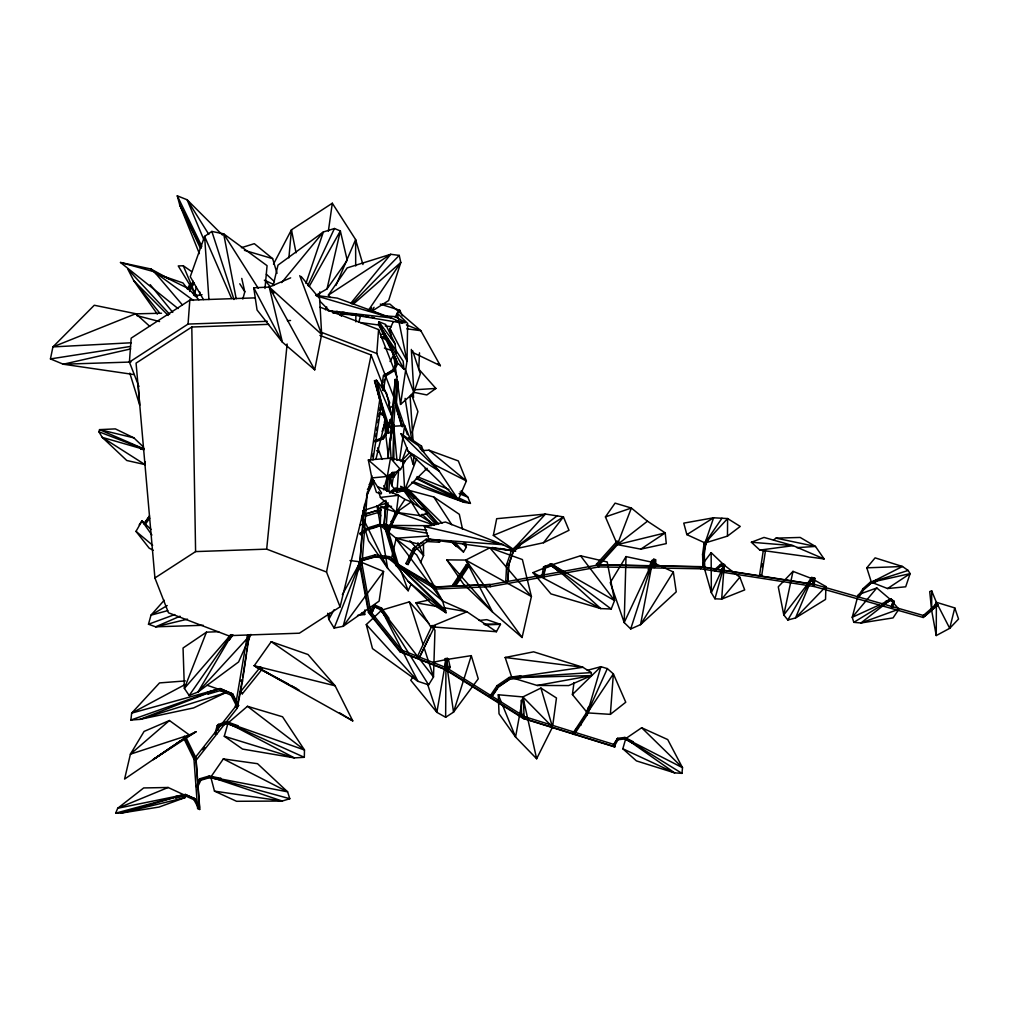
<?xml version="1.0" encoding="UTF-8"?>
<svg xmlns="http://www.w3.org/2000/svg" width="1009" height="1009" viewBox="0 0 1009 1009"><rect width="100%" height="100%" fill="white"/><g stroke="black" fill="none" stroke-linecap="round" stroke-linejoin="round"><path stroke-width="1.5" d="M936.251 635.556L936.377 602.297L931.685 590.845L929.718 591.602L931.698 610.735L936.251 635.556L949.709 628.33L958.55 619.022L954.779 607.923L936.377 602.297L931.698 610.735L931.685 590.845M413.362 676.383L410.764 680.255L436.859 712.329L445.637 717.273L445.978 662.711M727.464 536.12L727.603 518.563L713.603 517.781L683.761 523.129L686.864 534.631L705.089 542.968L727.464 536.12L740.253 526.433L727.603 518.563L705.089 542.968L713.603 517.781L686.864 534.631M573.478 733.568L574.146 734.539L572.683 733.568L580.15 724.437L585.952 714.725L588.89 706.451L585.863 713.615L573.541 732.383M446.596 667.807L446.558 669.825L524.68 718.711L614.935 746.774L615.023 744.781L524.718 716.705L446.596 667.807L401.481 650.01L370.58 611.429L362.029 564.081L367.326 491.913M524.718 716.705L524.68 718.711L523.381 718.547L445.183 669.598L399.905 651.738L368.449 612.45L359.33 562.732L360.654 558.91M304.314 757.318L304.478 750.002L282.545 716.781L247.445 706.3L228.059 722.986L224.288 736.255L242.564 749.082L294.401 757.885L304.314 757.318L229.472 723.63M626.021 556.59L624.193 622.54L630.701 628.96L640.538 624.647L676.244 591.867L673.331 571.977L652.407 562.278L626.021 556.59L610.268 582.609L624.193 622.54L649.783 567.878M653.618 565.872L653.794 559.213L655.774 559.718L655.598 566.364L654.16 567.562L653.618 565.872L655.598 566.364M654.185 566.289L653.794 559.213L651.713 560.638L648.245 569.543L649.052 571.056L650.225 570.047L653.706 561.13M392.476 472.578L392.337 477.207L393.939 477.005L397.962 471.14M392.829 460.218L393.8 426.214L404.622 425.596L410.259 438.978M825.917 586.544L825.539 599.409L795.533 617.949L787.84 620.005L783.791 614.948L778.267 586.797L792.986 571.371L811.854 578.598L825.917 586.544L795.533 617.949L811.854 578.598L783.791 614.948L792.986 571.371M421.737 542.981L418.987 544.179L396.058 538.238L380.267 525.361L380.847 507.073L391.505 506.329M357.527 615.427L364.703 614.506L364.892 609.941M419.504 352.835L418.748 369.143L435.901 388.44L426.832 394.948L413.324 392.224M507.968 581.234L508.511 565.292L513.581 550.649L508.801 564.737L507.968 581.234L505.799 581.096L506.632 564.611L511.424 550.51L517.062 545.566M138.901 386.472L129.404 362.092L131.17 338.141L189.818 300.127L255.025 297.869M129.404 362.092L188.052 324.066L189.818 300.127M363.808 509.495L359.772 564.46L364.577 504.45M394.115 397.975L376.811 353.503L378.577 329.565L320.08 307.19M923.248 617.495L923.475 615.364L924.231 615.73L923.248 617.495L814.061 586.481L700.662 568.799L598.804 566.907L490.248 586.683L435.472 589.054L396.297 565.847L384.088 525.159L385.905 500.275M386.598 490.942L387.733 475.39M389.676 448.942L390.029 444.275M390.256 441.173L395.187 379.422L396.953 380.279L393.611 425.773M386.195 501.914L384.088 525.159M387.002 490.929L388.15 475.226M390.685 440.668L395.187 379.422M386.346 524.592L384.58 523.911L396.663 564.182L435.383 587.112L490.336 584.526L436.304 586.872L398.278 564.346L386.346 524.592L387.961 502.633M388.768 491.648L390.042 474.394M398 381.263L396.348 403.714L395.238 400.838M427.122 468.302L404.697 490.361L396.941 492.531L398.656 469.5M610.369 714.359L625.757 702.226L613.371 673.886L587.415 712.884L610.369 714.359L613.371 673.886L607.342 668.589L600.91 666.697L587.288 670.329M711.143 552.642L711.345 592.674L724.172 565.103L721.675 599.106L714.94 598.791L711.345 592.674L703.021 563.489L711.143 552.642L724.172 565.103L739.849 577.224L744.705 589.912L721.675 599.106L739.849 577.224M372.081 612.526L375.184 605.186L373.305 605.955L370.341 611.366L372.081 612.526L375.184 605.186L381.629 608.112L388.894 618.202L387.91 619.74L379.737 608.881L387.91 619.74M858.054 596.256L859.025 597.038L858.054 596.256L863.149 588.575L869.985 582.445L875.774 580.377L876.733 581.159L870.3 583.643L863.944 589.332L863.149 588.575L864.108 589.344L870.944 583.227L876.733 581.159M413.45 464.846L413.829 455.185M384.252 414.674L380.179 412.416L379.611 413.16L383.508 415.733M264.989 288.498L267.07 265.67L223.657 233.848L211.852 231.427L204.613 236.383L190.26 276.718L203.452 299.572M288.877 257.888L291.45 229.838L332.314 203.238L355.609 239.574L362.95 264.535M681.97 773.361L682.513 767.698L667.718 739.572L641.661 727.741L625.782 738.55L622.83 748.779L636.439 760.9L674.643 772.869L681.97 773.361L625.782 738.55L682.513 767.698L641.661 727.741M203.326 778.847L208.636 777.283L220.63 779.944L220.782 778.33L209.204 775.997L199.921 778.721L197.373 784.056M268.735 324.343L191.798 327.017L136.076 363.126L154.919 577.968L168.478 612.791L228.311 635.67L299.383 633.198L340.071 606.838L326.512 572.015L266.679 549.136L287.124 343.993M388.024 458.414L389.878 439.924L393.8 426.214L396.953 460.306M812.888 583.543L813.481 577.753L811.564 577.489L807.906 582.861L808.36 584.123L812.964 578.043L814.881 578.308L814.288 584.097L813.09 584.779L812.888 583.543L814.288 584.097M813.09 584.779L813.481 577.753L814.881 578.308L811.879 578.952L811.564 577.489L812.964 578.043L809.306 583.404L807.906 582.861M700.662 568.799L700.814 566.642L598.905 564.75M207.009 685.212L218.285 689.109L225.436 692.792L193.627 707.914L139.885 719.392L130.88 720.035L131.674 713.123L159.523 682.916L185.328 680.924M143.492 447.063L133.882 437.856L115.341 428.888L99.563 429.632L98.869 431.764L102.275 437.389L126.781 460.495L144.955 464.581L145.309 461.693M198.344 807.894L193.917 799.683L185.429 795.924L175.869 797.942L175.982 796.959M378.463 324.343L403.171 361.247L403.953 369.155L397.256 362.584L378.463 324.343L378.791 321.669L385.615 324.419L395.049 343.792L396.159 353.188M378.64 491.913L380.418 497.437L398.467 495.28L404.937 499.392L411.256 501.877L428.598 513.102L419.668 515.574L396.36 512.395L398.467 495.28L378.312 486.969M329.59 613.169L328.795 619.375L334.143 628.077L343.161 626.312L379.107 601.124L383.559 571.447L361.827 562.442M586.469 711.736L572.418 694.533L573.995 682.538M552.73 725.509L556.463 697.988L540.925 688.062L522.889 696.929L498.307 694.76L499.014 713.767L515.561 737.011L536.637 758.755L552.528 727.035M365.8 513.745L365.46 516.154L378.236 512.484L378.577 510.075L363.707 514.514M319.147 296.507L319.803 291.841M328.354 231.212L332.314 203.238M399.514 460.52L404.622 425.596M412.605 350.691L420.324 373.847L413.867 392.615L400.548 404.432L407.018 361.008L407.649 323.448L397.193 313.118L395.251 317.394M370.631 460.003L379.952 398.416M381.579 387.633L383.445 375.323L385.779 375.285L383.445 390.685M372.775 456.711L373.242 453.621M375.815 436.645L376.281 433.567M376.748 430.477L377.215 427.387M377.921 422.758L378.388 419.681M378.854 416.591L379.321 413.501M379.788 410.423L380.254 407.333M382.827 390.357L383.294 387.279M383.988 382.651L384.454 379.561M372.952 459.99L381.352 404.546M759.613 574.903L763.321 550.321L765.465 550.687L761.757 575.269L759.613 574.903L761.757 575.269M762.211 567.008L762.665 563.93M242.778 676.862L246.335 654.046M246.801 651.007L247.268 647.967M247.747 644.928L249.16 635.796L242.4 681.643L237.329 708.066L196.023 760.37L199.681 809.495L197.625 808.663L193.955 759.184L183.625 737.995L184.218 736.419L185.757 736.986L196.087 758.175L194.548 757.608L184.218 736.419M375.134 441.147L374.995 441.967L383.193 438.865L387.57 432.218L386.964 426.908M376.496 440.63L383.332 438.045L382.424 437.755L383.193 438.865L387.708 431.398L386.485 431.575L387.57 432.218L386.46 423.906L385.287 424.373L386.485 431.575L382.424 437.755L374.528 440.744M717.084 568.874L720.476 565.923L724.664 564.863L721.687 565.431L714.813 570.854L714.649 569.606L720.527 564.485L723.503 563.917L724.664 564.863L723.541 569.101L722.154 569.48L722.368 568.155M541.871 576.757L543.548 566.995L545.339 566.238L543.725 577.577L541.871 576.757L543.649 576.013L545.339 566.238M445.461 662.699L436.859 712.329L427.539 684.089M383.634 489.857L387.305 476.462L390.508 458.174L405.088 461.29L400.485 469.551L387.305 476.462L371.829 477.925L368.348 459.99L390.508 458.174L400.485 469.551M723.239 565.406L723.503 563.917L722.154 569.48M393.447 476.551L391.795 485.632L396.941 492.531M551.431 725.912L522.889 696.929L515.561 737.011L502.482 704.963M652.117 563.791L640.538 624.647L673.331 571.977M196.023 760.37L193.955 759.184L235.311 706.817L247.306 635.758L249.463 636.2M237.607 704.433L242.311 679.902L240.319 680.671L242.4 681.643L242.311 679.902M237.796 727.64L225.764 722.923L237.796 727.64L238.149 725.799L226.911 721.738L218.373 724.412L217.225 725.597L214.879 733.896L216.784 734.211M290.655 277.853L269.239 287.06L253.763 287.792L257.055 309.99L282.381 342.152L314.72 369.836L321.657 334.42L319.639 298.614L301.161 276.504M557.472 515.586L513.341 549.274L493.351 535.388L496.68 518.702L545.453 514.06L563.426 516.873L569 530.293L543.51 542.741L516.356 548.619M134.361 374.616L63.29 364.224L50.45 358.914L52.922 346.907L94.278 305.248L135.774 313.711L149.685 326.273M326.512 572.015L371.123 354.979L319.891 335.392M396.297 565.847L396.663 564.182L398.278 564.346M460.016 579.04L463.535 584.148L492.581 612.072L522.082 637.511L531.415 596.521L522.397 559.566L489.844 547.799L465.729 560.058L446.785 559.869L458.25 576.48M316.158 295.233L327.017 288.915L340.348 230.96L334.446 228.501L323.347 231.994L277.98 265.14L273.149 285.61M392.35 559.982L408.254 581.461L431.083 603.268L446.028 612.74L442.56 600.91L416.616 554.836L396.058 538.894L391.416 558.721L393.8 560.689M392.06 492.796L395.742 490.16L406.526 490.689L414.485 498.572L414.838 497.096M196.288 287.136L194.825 293.14L197.575 296.495M340.071 606.838L371.905 475.807M375.979 459.045L385.236 420.955M388.932 405.719L389.676 402.667L371.123 354.979M395.742 490.16L396.121 488.671L407.724 489.226L415.985 497.412L414.485 498.572M954.779 607.923L949.709 628.33L936.377 602.297M891.502 607.153L893.268 600.645L894.251 601.49L892.751 606.977L891.502 607.153L893.268 600.645M359.179 566.352L343.161 626.312L383.559 571.447M360.44 534.606L368.525 529.006L367.793 527.884C371.287 531.466 381.288 522.485 387.065 526.193L387.431 524.844L378.375 524.617L367.793 527.884L360.011 533.32L360.44 534.606L361.02 534.253L360.011 533.32M208.131 694.129L207.425 692.224L220.063 688.542L232.764 694.003L238.616 705.556L236.737 706.3L231.086 695.176L220.303 690.585L208.131 694.129L208.51 692.742M149.773 518.147L145.334 524.302L144.073 523.696L149.521 515.876M242.828 299.042L244.796 291.79L241.756 278.408M714.94 598.791L724.172 565.103M203.187 625.277L155.638 626.816L148.487 624.243L150.997 615.162L164.215 600.267M358.763 322.325L360.806 314.871M412.025 432.722L417.928 411.609L411.357 394.317M216.027 732.711L218.373 724.412L219.041 726.215L217.919 730.213M588.285 709.895L600.91 666.697L572.418 694.533M189.717 291.475L190.6 288.511M388.011 429.216L391.933 416.44L386.598 393.308L376.458 380.216L374.516 380.708L388.818 433.088L387.242 420.892L374.516 380.708M447.492 659.369L471.291 655.636L453.533 712.14L445.637 717.273M630.701 628.96L650.477 568.206M382.096 431.537L384.517 424.146L391.555 427.69M305.954 283.453L323.347 231.994L281.662 282.596M230.872 634.699L228.11 638.445L229.384 639.807L229.775 638.659M361.638 562.101L362.521 559.554M360.617 561.95L360.188 560.209L356.959 569.391L357.514 570.804L360.099 563.426M360.654 564.8L358.813 570.047L357.514 570.804M619.64 738.765L616.726 739.105L618 739.736L624.76 738.941L624.937 737.44L624.003 738.247L624.76 738.941L632.857 743.154L633.337 741.817L624.937 737.44L617.647 738.298L613.548 744.844L614.935 745.273L618 739.736L617.647 738.298L613.548 744.844M401.481 650.01L400.838 651.776L399.905 651.738M521.729 715.633L521.098 700.473L523.406 700.019L524.1 716.693L521.792 717.147L523.381 718.547L614.267 746.799L615.023 744.781M381.629 608.112L380.91 610.029L373.305 605.955M193.955 759.184L194.548 757.608M405.24 488.936L416.603 458.918M420.4 448.917L421.485 446.066L408.922 437.679M401.872 460.911L406.904 447.744M617.899 543.17L631.357 508.031L615.086 503.138L605.425 516.911L616.739 543.246M558.936 571.359L559.667 569.48L551.519 563.716L543.548 566.995L545.352 568.168L551.091 565.822L551.519 563.716L549.728 564.472L558.936 571.359L549.728 564.472M649.052 571.056L652.394 562.48L654.324 561.155M218.701 631.684L206.454 632.164L184.382 688.403L189.175 695.504L197.991 692.023L238.591 661.967L246.587 644.07M334.143 628.077L359.809 563.287M550.851 565.305L532.979 572.633L550.927 593.897L600.796 608.591L611.214 609.02L614.557 600.569L607.216 561.975L580.528 555.782L552.226 564.75L554.534 566.831M387.582 533.32L395.742 514.35L398.883 510.92L397.231 510.264L395.351 512.786L386.724 532.79L387.582 533.32L388.377 533.446L392.942 522.132L398.883 510.92M814.061 586.481L814.263 584.337L700.814 566.642M447.277 658.36L446.52 660.201L446.747 667.466L445.474 666.18L445.246 658.625L447.277 658.36L448.311 658.902L450.165 667.315L449.27 668.803L448.135 667.592L446.268 659.18L445.246 658.625L447.479 660.706L448.311 658.902L446.268 659.18L447.479 660.706M115.657 813.166L117.712 808.272L143.682 787.941L168.125 787.487L183.89 794.777L185.051 797.627L159.031 807.061L121.332 813.065L115.657 813.166L183.89 794.777L117.712 808.272L168.125 787.487M325.503 309.813L326.739 306.95M335.947 285.446L355.609 239.574L355.698 265.972M458.3 499.732L439.293 471.266L418.117 445.474L401.04 433.744L408.216 451.401L458.3 499.732L466.398 480.965L458.326 460.936L428.989 450.203L421.573 450.632M361.588 517.554L368.487 540.748L387.67 568.319L408.178 590.769L411.256 583.732M420.488 562.606L423.566 555.568L423.452 543.019M143.833 449.812L140.919 448.98L141.437 447.794L144.249 448.601M220.63 779.944L220.782 778.33M247.823 641.32L250.9 634.434L197.991 692.023L230.002 637.865M588.701 710.021L607.342 668.589M393.296 321.657L390.054 328.757L391.341 338.028M307.821 285.547L334.446 228.501M417.335 656.745L432.104 625.555L434.564 626.614L419.252 657.868L429.998 635.191M197.777 786.642L196.73 785.393L196.15 786.679L197.777 786.642L200.854 780.222L209.481 777.687L209.204 775.997M704.232 566.453C703.878 557.359 702.668 547.193 708.432 539.487L706.741 539.55L704.03 543.939L702.592 554.345L703.008 566.49L704.711 566.427L704.282 554.282L705.72 543.876L708.432 539.487M406.009 563.489L413.349 548.366L426.101 539.285L439.041 539.979L439.457 542.211L426.996 541.543L415.153 549.968L408.09 564.548L406.009 563.489L408.09 564.548M408.191 562.644L414.863 548.896L415.153 549.968L413.349 548.366M446.747 667.466L447.517 665.902M519.484 546.474L520.354 544.709L518.197 544.57L519.484 546.474L512.963 552.2L511.424 550.51M366.494 495.911L374.137 480.7M389.55 556.665L375.146 554.9L360.945 558.86L361.537 560.727L375.222 556.905L388.591 558.557L389.55 556.665L394.519 560.537M273.489 264.118L291.45 229.838L296.053 252.792M390.042 361.512L393.762 354.752M334.055 609.789L328.795 619.375L327.711 613.295M342.328 594.717L359.633 563.224M429.178 599.989L415.91 602.789L430.654 626.778L496.415 631.71L500.464 624.331L486.842 619.665L479.111 620.485M221.135 689.059L220.303 690.585L220.063 688.542L232.764 694.003L231.086 695.176L231.679 693.473L236.888 703.74M379.762 557.056L375.222 556.905L375.146 554.9M309.158 286.531L340.348 230.96L347.235 260.284L327.017 288.915M395.225 380.897L396.007 379.498L396.84 381.705M397.205 362.937L392.35 370.29L393.51 371.211L397.571 364.098L397.205 362.937L393.144 370.051L384.076 375.361L392.35 370.29L393.144 370.051L393.51 371.211L384.921 376.471L385.779 375.285M153.242 550.296L149.168 548.152L136.001 531.365L141.979 520.934L150.972 529.347M787.84 620.005L811.854 578.598M193.274 281.284L188.633 289.053L190.209 289.797L194.081 283.315M190.777 287.704L189.288 290.201L190.209 289.797M192.265 285.206L193.753 282.722M370.152 310.444L371.69 307.859M371.728 311.188L374.049 307.304M450.708 541.165L463.484 551.999L466.372 547.168L465.414 542.691M428.825 623.36L409.364 601.856L381.679 610.142L366.28 624.571L372.485 648.598L417.94 681.327L428.611 684.859L433.492 676.976L434.967 630.158L430.868 625.63M439.457 542.211L440.555 540.509M367.44 489.516L372.611 481.684M380.418 497.437L396.36 512.395L404.937 499.392M859.025 597.038L863.944 589.332M898.06 610.42L893.066 617.899L860.942 622.969L853.816 622.351L852.239 617.294L858.23 594.654L876.808 587.957L890.644 599.724L898.893 609.171M453.016 584.552L466.297 564.712L468.567 563.955L468.744 566.352L455.463 586.179L453.016 584.552L455.286 583.795L468.567 563.955M187.132 288.713L190.625 283.504M490.336 695.655L497.084 685.653L509.167 677.455L520.783 675.689L520.884 677.657L509.696 679.36L498.484 686.965L491.976 696.601M492.241 695.617L497.311 688.113M368.197 310.658L400.8 262.491L399.249 255.403L390.71 254.293L347.197 267.889L328.392 295.095L330.208 297.63M705.089 542.968L721.952 518.26M214.476 791.132L282.23 801.045L210.793 777.056L223.33 758.919L257.535 763.699L287.603 791.825L289.797 798.724L282.23 801.045L236.573 801.297L214.476 791.132L210.793 777.056L287.603 791.825L223.33 758.919M189.175 695.504L231.313 634.951M240.735 691.455L239.801 692.805L242.374 693.751L262.138 669.219L260.499 666.924L240.735 691.455L242.374 693.751M259.565 668.261L260.499 666.924M299.131 690.118L254.23 665.726L271.219 641.711L308.035 654.526L335.114 685.779L352.759 720.867L254.23 665.726L335.114 685.779L271.219 641.711M139.204 524.844L141.979 520.934L143.909 523.406M144.073 523.696L149.408 516.305M575.004 733.354L587.326 714.586L590.353 707.423L588.878 707.814M230.695 637.411L232.537 634.926M229.384 639.807L232.928 635.014M389.953 421.472L392.476 425.041L392.955 432.445L393.687 433.038L393.762 424.612L390.142 419.492M543.51 542.741L563.426 516.873L518.613 545.869M510.239 678.679L509.696 679.36L509.167 677.455L510.239 678.679L499.367 686.044M202.721 749.763L204.65 747.328M221.942 725.433L223.859 722.999M350.955 303.078L390.71 254.293L328.392 295.095M369.042 484.761L372.977 479.956M887.567 588.537L910.131 573.629L871.385 582.243L866.807 567.84L875.106 557.863L902.487 566.49L908.138 570.451L910.131 573.629L905.691 586.797L887.567 588.537L872.735 582.773M876.808 587.957L852.239 617.294L879.268 604.933M397.861 312.5L399.778 310.23L380.292 304.125M230.973 634.598L184.382 688.403L183.045 648.005L206.454 632.164M339.831 315.022L341.837 312.765M343.855 312.437L341.168 316.057L344.157 312.651M596.483 564.195L617.029 541.278L618.567 541.947L618.908 543.082L598.362 565.999L596.483 564.195L598.362 565.999M598.022 564.851L618.567 541.947M513.341 549.274L545.453 514.06L493.351 535.388M400.888 461.592L409.414 452.801L410.865 453.646L411.18 454.63L402.654 463.421M392.741 472.313L389.55 475.605L389.865 476.601L394.128 472.212M351.914 303.911L399.249 255.403M333.008 313.168L337.359 313.383L338.797 311.92L328.013 310.646M394.052 357.867L395.44 358.044L397.571 364.098L396.108 363.694L394.052 357.867L395.074 356.896M353.768 303.747L400.8 262.491L388.616 300.531L372.233 311.024M923.475 615.364L936.579 604L937.853 604.984L924.736 616.335L923.916 616.713L923.475 615.364L924.736 616.335M923.916 616.713L937.853 604.984M186.741 736.684L189.314 734.918L169.436 720.527L130.401 754.177L124.586 779.074L189.314 734.918L195.986 731.777L153.254 759.537L173.775 745.437M882.106 603.634L890.644 599.724L860.942 622.969L897.43 609.701M617.344 544.633L647.463 521.199L665.234 532.903L666.268 543.611L640.791 549.148L617.344 544.633L665.234 532.903L640.791 549.148M520.884 677.657L521.855 676.9M378.287 505.635L384.429 500.931M773.537 539.979L776.035 538.138L800.175 537.444L815.474 546.437L824.113 558.948L759.853 550.094L751.377 542.237L764.015 537.431L793.175 545.667L824.113 558.948M389.852 492.001L394.96 488.343L406.577 488.911L407.724 489.226L406.526 490.689L406.577 488.911L409.667 491.976M389.739 493.224L396.121 488.671L394.96 488.343M396.36 512.395L411.256 501.877L419.668 515.574M176.335 743.671L180.182 741.035M153.254 759.537L184.168 738.437M389.827 407.939L392.438 406.249M154.919 577.968L195.595 551.595L266.679 549.136M853.816 622.351L890.644 599.724M167.204 605.551L150.997 615.162L167.708 610.634M186.741 737.112L195.986 731.777M184.748 684.707L131.674 713.123L218.285 689.109L139.885 719.392L225.436 692.792M885.536 601.528L890.859 598.879L894.251 601.49L892.952 601.868L890.72 600.216L890.859 598.879L891.842 599.712L885.587 602.777L885.536 601.528L886.52 602.373M885.587 602.777L891.842 599.712M367.717 316.776L368.638 316.372M180.043 616.209L155.638 626.816L187.485 619.16M427.223 540.61L429.973 539.411M169.436 720.527L144.085 731.424L130.401 754.177L189.314 734.918M435.308 626.614L430.654 626.778L466.953 611.757L496.415 631.71M370.341 611.366L372.233 610.596M135.774 313.711L52.922 346.907L131.384 342.757M148.487 624.243L174.759 614.557M378.577 510.075L365.132 514.111M362.723 510.743L385.854 503.352M130.88 720.035L218.285 689.109M605.425 516.911L631.357 508.031L647.463 521.199M908.138 570.451L871.385 582.243L902.487 566.49L866.807 567.84M217.225 725.597L220.063 724.702M219.041 726.215L226.975 723.73L226.911 721.738M241.391 247.709L254.306 243.673L272.632 258.632L277.021 273.338M368.222 529.17L378.804 525.903L387.86 526.13L387.431 524.844M183.89 794.777L121.332 813.065L185.051 797.627M361.235 560.487L375.436 556.527M436.304 586.872L435.383 587.112L435.472 589.054M130.678 348.925L63.29 364.224L130.905 362.029M424.423 526.509L445.448 522.019L503.037 544.709L515.523 551.204L428.913 539.298L424.423 526.509L503.037 544.709L428.913 539.298M181.658 795.76L185.921 794.865L195.052 798.901L196.364 801.348M432.848 662.333L446.003 659.596M511.878 677.72L505.168 657.49L533.635 651.827L582.937 667.29L591.299 672.599L591.425 675.614L568.723 685.565L537.154 685.464L513.367 678.174M814.805 584.64L700.851 566.881L598.299 564.964L489.605 584.766L490.248 586.683M537.154 685.464L591.425 675.614L513.442 677.682L516.558 677.417M360.39 524.718L363.429 524.176M380.431 334.521L383.433 334.017M380.696 337.246L385.198 336.502M430.654 626.778L435.093 626.084M50.45 358.914L130.502 346.44M335.656 311.92L401.948 322.981L405.492 322.439L395.099 316.599L384.139 315.842M514.59 678.01L517.503 677.569M513.43 677.493L516.52 677.039M519.61 676.585L582.937 667.29L505.168 657.49M140.919 448.98L140.629 447.908L141.437 447.794M194.523 295.713L202.04 294.678M434.564 626.614L432.104 625.555M448.135 667.592L450.165 667.315M392.955 432.445L394.254 432.293M385.299 475.92L386.359 475.807M387.065 526.193L387.86 526.13M396.058 538.238L428.699 535.993M762.943 549.892L759.853 550.094L793.175 545.667L751.377 542.237M796.933 547.647L815.474 546.437L776.035 538.138M519.673 677.216L591.299 672.599M414.85 389.751L435.901 388.44M614.267 746.799L614.935 746.774M703.008 566.49L704.711 566.427M188.052 324.066L267.246 321.329M287.426 320.622L290.542 320.509M484.951 624.874L500.464 624.331L483.563 623.966M183.297 265.758L178.24 265.935L194.825 293.14L183.297 265.758L191.685 271.61M133.718 313.9L161.503 313.231M382.184 304.188L389.903 304.087L420.829 330.7L440.353 365.687L412.328 352.242M427.425 533.219L380.267 525.361L431.31 525.689M505.799 581.096L507.716 581.171M342.001 314.051L363.164 315.741M380.267 525.361L426.719 530.116M341.95 312.21L345.065 312.538M319.563 300.808L329.489 310.898L332.579 311.251M335.682 311.604L391.391 317.923L401.948 322.981M382.638 557.409L388.389 558.116M315.603 295.397L337.309 298.122L391.391 317.923L317.028 296.078M349.997 560.55L360.377 561.849M247.987 635.09L249.664 635.304M360.39 322.539L380.544 325.264M385.186 325.894L391.391 326.727M406.879 328.82L420.829 330.7L406.413 324.885M329.489 310.898L332.592 311.365M338.797 312.311L362.067 315.842M365.17 316.309L368.272 316.788M371.375 317.255L374.478 317.721M396.184 321.026L405.492 322.439L396.222 320.698M445.183 669.598L446.558 669.825L400.838 651.776L368.991 612.034L360.238 563.564L362.029 564.081M461.227 490.74L467.81 497.147L470.434 503.403L464.405 502.356L422.985 487.7L411.798 482.188M372.46 481.76L374.213 482.062M500.111 548.492L515.523 551.204L492.115 547.483M415.91 602.789L437.565 606.586M443.758 607.683L466.953 611.757L442.081 600.847M210.086 777.573L220.214 779.629M178.051 308.565L120.487 262.466L150.858 268.974L168.692 278.774M133.882 437.856L99.563 429.632L143.833 448.891M136.72 315.577L159.561 321.568M413.274 503.668L400.775 486.426L408.847 490.298L433.794 497.008L459.322 514.313L462.526 529.246M210.793 777.056L289.797 798.724M120.487 262.466L154.226 271.774L188.494 288.624L198.899 299.787M814.263 584.337L924.231 615.73M140.629 447.908L143.543 448.74M143.732 449.282L102.275 437.389L144.955 464.581M244.455 250.346L272.632 258.632M224.288 736.255L294.401 757.885L229.447 723.718M384.442 348.105L391.883 350.564M381.213 493.931L376.395 492.329L371.829 477.925L381.604 493.06M380.847 507.073L434.463 525.21M160.708 275.268L182.97 282.949L187.712 289.104M385.287 424.373L386.321 424.726M229.535 723.503L304.478 750.002L247.445 706.3M321.24 332.251L376.811 353.503M98.869 431.764L143.795 449.018M199.391 253.637L179.652 204.613L177.281 195.834L187.106 199.757L222.497 235.059M373.254 311.504L384.782 316.158M417.045 476.563L448.955 489.504M459.108 493.615L467.81 497.147L460.054 491.963M413.728 481.76L464.405 502.356L416.351 478.632M375.878 607.128L378.451 608.301M264.358 280.161L274.297 284.752M622.83 748.779L674.643 772.869L625.782 738.55M416.477 478.052L456.232 496.731M459.07 498.068L470.434 503.403M256.74 667.617L267.902 672.864M381.49 337.46L387.09 340.147M376.584 450.746L379.384 452.095M237.544 705.026L238.616 705.556M431.764 463.358L466.398 480.965L428.989 450.203M624.003 738.247L632.857 743.154M532.979 572.633L600.796 608.591L558.002 569.971M254.23 665.726L288.309 684.089M291.033 685.565L296.495 688.504M379.611 413.16L383.697 415.405M446.785 559.869L492.581 612.072L465.729 560.058L531.415 596.521L489.844 547.799M339.579 712.833L352.759 720.867M235.311 706.817L237.329 708.066L237.317 705.959M419.176 515.195L434.652 524.907M408.216 451.401L439.293 471.266L401.04 433.744M466.297 564.712L468.744 566.352M425.117 468.63L429.002 471.216M362.117 612.74L364.703 614.506M193.438 300.442L154.226 271.774L182.276 304.794M611.214 609.02L552.226 564.75L614.557 600.569L580.528 555.782M437.919 363.833L440.353 365.687M391.076 559.263L393.56 561.206M388.591 558.557L396.966 565.078M714.649 569.606L715.81 570.552M397.369 563.627L402.124 567.55M404.508 569.517L442.56 600.91L431.398 586.027M408.254 581.461L446.028 612.74L399.223 566.44M136.001 531.365L152.674 545.264M199.151 807.023L199.681 809.495M411.155 395.402L413.551 397.432L413.286 392.766M891.754 606.132L892.751 606.977M271.875 291.16L274.019 292.988M368.348 459.99L387.305 476.462M156.698 274.133L150.858 268.974L152.914 271.358M253.763 287.792L282.381 342.152L269.239 287.06L321.657 334.42L299.761 275.646M144.186 523.28L145.334 524.302M266.338 274.183L274.448 281.65M422.065 514.275L432.382 523.948M617.029 541.278L618.908 543.082M399.362 566.301L445.877 610.722M437.2 523.81L408.847 490.298L442.03 523.116M463.055 543.889L466.372 547.168L463.799 543.208M168.251 315.464L133.831 280.779L127.866 269.252L169.638 314.253M409.414 452.801L411.18 454.63M361.954 516.003L387.67 568.319L377.025 505.648L381.263 510.176M409.818 540.811L423.566 555.568L417.915 542.728M400.775 486.426L422.191 509.545M425.394 513.013L436.102 524.579M452.158 541.909L456.434 546.537L452.385 541.745M366.28 624.571L417.94 681.327L382.386 611.542M408.847 490.298L438.738 524.062M455.236 542.691L463.484 551.999M265.178 280.653L270.248 286.67M150.202 284.652L172.766 312.399M159.397 312.727L133.831 280.779L157.328 314.102M706.741 539.55L707.763 540.874M384.555 613.85L417.184 655.938M419.101 658.41L433.492 676.976L424.499 648.989M396.058 538.894L429.544 583.543M395.049 343.792L378.791 321.669L385.161 335.783M465.729 560.058L522.082 637.511M389.588 420.223L393.207 425.344L393.687 433.038M141.979 520.934L151.905 535.06M433.794 497.008L451.792 524.73M383.748 485.695L387.166 490.954M258.254 288.322L223.657 233.848L236.194 298.727M383.357 612.816L408.494 652.836M410.171 655.509L428.611 684.859M208.85 234.429L187.106 199.757L204.045 240.104M239.789 283.781L244.796 291.79M269.239 287.06L314.72 369.836M403.953 369.155L383.193 330.851L397.256 362.584L389.613 345.658M198.496 805.8L194.548 798.497L185.416 794.449L175.49 796.542L175.869 797.942M201.447 248L179.652 204.613L200.425 248.29M177.281 195.834L201.838 246.373M399.778 310.23L402.351 315.83M231.603 298.487L204.613 236.383L208.926 299.547M391.933 416.44L376.458 380.216L383.861 413.829M498.307 694.76L501.284 702.05M421.485 446.066L423.73 451.78M378.577 329.565L396.991 376.899M614.468 744.049L614.935 745.273M391.139 331.658L390.054 328.757L407.018 361.008L399.034 322.098M405.214 369.395L413.867 392.615L411.344 349.429M377.782 447.756L382.096 459.41M389.096 478.342L391.795 485.632L390.521 474.873M651.713 560.638L652.394 562.48M377.025 505.648L380.797 515.914M385.085 527.657L386.699 532.058M400.661 570.224L408.178 590.769M395.528 405.341L401.91 424.512M395.793 400.951L407.396 434.627M391.378 474.369L392.337 477.207L392.034 472.553M211.852 231.427L233.987 299.509M936.579 604L937.02 605.35M360.945 558.86L361.537 560.727M409.364 601.856L423.086 644.574M129.808 373.128L139.721 405.252L138.145 383.634M396.701 409.73L401.683 426.113M471.291 655.636L478.253 678.817L453.533 712.14L446.672 664.237M388.831 422.304L390.634 428.321M540.925 688.062L552.074 725.534M395.831 404.533L401.998 425.647M395.301 402.894L402.25 426.857M410.928 456.825L413.097 464.317M598.299 564.964L598.804 566.907M388.818 433.088L376.66 387.153L387.57 430.629L386.561 426.05M522.889 696.929L536.637 758.755M384.543 416.881L385.892 422.998M384.29 421.888L384.933 424.966M397.193 313.118L398.429 319.109M397.231 510.264L397.559 511.916M405.101 398.366L411.735 439.836M393.472 353.465L400.548 404.432M337.044 311.087L337.359 313.383M384.517 424.146L388.528 457.96M875.774 580.377L875.862 581.651M455.286 583.795L455.463 586.179M196.112 759.815L199.656 807.427M410.083 396.146L413.11 441.223M389.878 439.924L391.114 458.565M199.845 292.106L200.047 295.208M403.083 462.286L404.609 488.797M543.649 576.013L543.725 577.577M523.192 713.994L523.318 717.033M193.551 290.441L193.678 295.082M191.798 327.017L195.595 551.595M393.8 426.214L393.888 460.079M393.926 472.389L393.939 477.005M355.836 314.114L355.862 321.871M378.375 524.617L378.35 525.966L378.375 524.617M720.527 564.485L720.476 565.923L721.687 565.431L720.527 564.485M427.614 539.815L426.996 541.543L426.101 539.285L427.614 539.815M199.921 778.721L199.353 780.007L200.854 780.222L199.921 778.721M185.921 794.865L185.429 795.924L185.416 794.449L185.921 794.865M705.72 543.876L705.152 545.1L704.03 543.939L705.72 543.876M508.801 564.737L506.632 564.611L508.801 564.737M194.548 798.497L193.917 799.683L195.052 798.901L194.548 798.497M393.762 424.612L392.476 425.041L393.762 424.612M704.282 554.282L702.592 554.345L704.282 554.282M368.991 612.034L368.449 612.45L370.58 611.429L368.991 612.034M397.004 513.442L395.742 514.35L395.351 512.786L397.004 513.442M870.944 583.227L870.3 583.643L869.985 582.445L870.944 583.227M491.156 697.799L489.491 696.904L491.156 697.799M392.942 522.132L391.29 521.489L392.942 522.132M587.326 714.586L585.952 714.725L585.863 713.615L587.326 714.586M498.484 686.965L497.084 685.653L498.484 686.965M580.15 724.437L579.607 724.084L581.07 725.055L580.15 724.437"/></g></svg>
